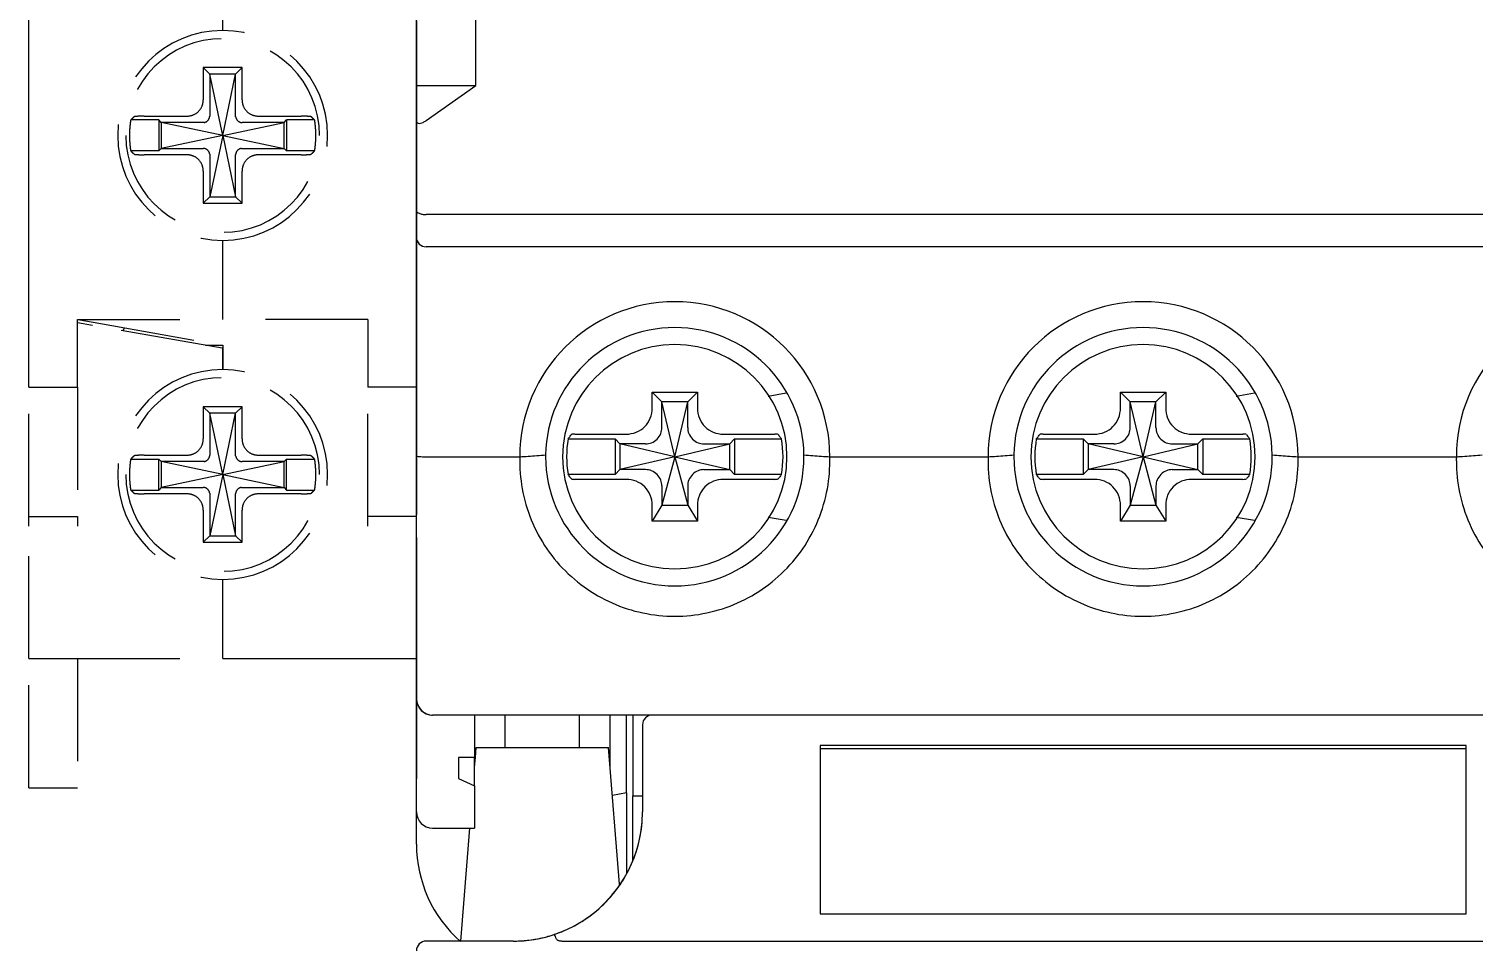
# Model space of a CAD drawing. Header units: inches. Extents: x 0 to 69, y 0 to 139.
# Drawn here: x 0 to 44.75, y 57.25 to 85.65 of the extents above; entities that cross this region are included whole.
import ezdxf

# ---------------------------------------------------------------- set-up
doc = ezdxf.new("R2010")
doc.units = ezdxf.units.IN
doc.linetypes.add('HIDDEN', pattern=[9.525, 6.35, -3.175])
for name, color, linetype in [('BO', 3, 'Continuous'), ('도면층1', 3, 'Continuous'), ('도면층2', 3, 'HIDDEN')]:
    doc.layers.add(name, color=color, linetype=linetype)

# ---------------------------------------------------------------- blocks, each defined once
blk = doc.blocks.new('MC40+MT32')
at = {"color": 7, "linetype": 'Continuous'}
for p, q in [((-22.5, -55.5), (-22.5, -27.5)), ((-20.662, -55.5), (-20.662, -51.6)), ((-22.5, -56.588), (-22.5, -55.5)), ((-22.5, -55.5), (-20.662, -55.5)), ((-22.2, -56.588), (-20.662, -55.5)), ((-22.5, -59.376), (-22.5, -56.588)), ((-22.5, -59.376), (-22.5, -56.588)), ((-22.5, -60.2), (-22.5, -59.376)), ((22.2, -59.5), (-22.2, -59.5)), ((-22.5, -66.974), (-22.5, -60.2)), ((-22.5, -66.974), (-22.5, -60.2)), ((22.2, -60.5), (-22.2, -60.5)), ((-15.2, -65), (-13.8, -65)), ((-15.2, -65.492), (-15.2, -65)), ((-14.9, -65.3), (-15.2, -65)), ((-14.9, -66.06), (-14.9, -65.3)), ((-14.5, -67), (-14.9, -65.3)), ((-14.1, -65.3), (-14.9, -65.3)), ((-14.5, -67), (-14.1, -65.3)), ((-14.1, -65.3), (-13.8, -65)), ((-14.1, -66.06), (-14.1, -65.3)), ((-13.8, -65), (-13.8, -65.492)), ((-11.614, -65.119), (-11.047, -65.025)), ((-0.7, -65), (0.7, -65)), ((-0.7, -65.492), (-0.7, -65)), ((-0.4, -65.3), (-0.7, -65)), ((-0.4, -66.06), (-0.4, -65.3)), ((0, -67), (-0.4, -65.3)), ((0.4, -65.3), (-0.4, -65.3)), ((0, -67), (0.4, -65.3)), ((0.4, -65.3), (0.7, -65)), ((0.4, -66.06), (0.4, -65.3)), ((0.7, -65), (0.7, -65.492)), ((2.886, -65.119), (3.453, -65.025)), ((-17.806, -66.45), (-16.35, -66.45)), ((-17.594, -66.3), (-16.008, -66.3)), ((-16.2, -66.6), (-16.35, -66.45)), ((-16.35, -66.45), (-16.35, -67.55)), ((-16.2, -66.6), (-16.2, -67.4)), ((-15.44, -66.6), (-16.2, -66.6)), ((-14.5, -67), (-16.2, -66.6)), ((-14.5, -67), (-12.8, -66.6)), ((-13.56, -66.6), (-12.8, -66.6)), ((-12.992, -66.3), (-11.406, -66.3)), ((-12.8, -66.6), (-12.65, -66.45)), ((-12.8, -67.4), (-12.8, -66.6)), ((-12.65, -66.45), (-11.194, -66.45)), ((-12.65, -66.45), (-12.65, -67.55)), ((-3.306, -66.45), (-1.85, -66.45)), ((-3.094, -66.3), (-1.508, -66.3)), ((-1.7, -66.6), (-1.85, -66.45)), ((-1.85, -66.45), (-1.85, -67.55)), ((-1.7, -66.6), (-1.7, -67.4)), ((-0.94, -66.6), (-1.7, -66.6)), ((0, -67), (-1.7, -66.6)), ((0, -67), (1.7, -66.6)), ((0.94, -66.6), (1.7, -66.6)), ((1.508, -66.3), (3.094, -66.3)), ((1.7, -66.6), (1.85, -66.45)), ((1.7, -67.4), (1.7, -66.6)), ((1.85, -66.45), (3.306, -66.45)), ((1.85, -66.45), (1.85, -67.55)), ((-22.5, -74.5), (-22.5, -66.974)), ((-22.2, -67), (-19.3, -67)), ((-14.5, -67), (-16.2, -67.4)), ((-14.5, -67), (-14.9, -68.5)), ((-14.5, -67), (-14.1, -68.5)), ((-14.5, -67), (-12.8, -67.4)), ((-9.7, -67), (-4.8, -67)), ((0, -67), (-1.7, -67.4)), ((0, -67), (-0.4, -68.5)), ((0, -67), (0.4, -68.5)), ((0, -67), (1.7, -67.4)), ((4.8, -67), (9.7, -67)), ((-16.35, -67.55), (-17.806, -67.55)), ((-16.2, -67.4), (-16.35, -67.55)), ((-15.44, -67.4), (-16.2, -67.4)), ((-13.56, -67.4), (-12.8, -67.4)), ((-12.8, -67.4), (-12.65, -67.55)), ((-11.194, -67.55), (-12.65, -67.55)), ((-1.85, -67.55), (-3.306, -67.55)), ((-1.7, -67.4), (-1.85, -67.55)), ((-0.94, -67.4), (-1.7, -67.4)), ((0.94, -67.4), (1.7, -67.4)), ((1.7, -67.4), (1.85, -67.55)), ((3.306, -67.55), (1.85, -67.55)), ((-16.008, -67.7), (-17.594, -67.7)), ((-14.9, -67.94), (-14.9, -68.5)), ((-14.1, -67.94), (-14.1, -68.5)), ((-11.406, -67.7), (-12.992, -67.7)), ((-1.508, -67.7), (-3.094, -67.7)), ((-0.4, -67.94), (-0.4, -68.5)), ((0.4, -67.94), (0.4, -68.5)), ((3.094, -67.7), (1.508, -67.7)), ((-14.9, -68.5), (-15.2, -69)), ((-15.2, -69), (-15.2, -68.508)), ((-14.9, -68.5), (-14.1, -68.5)), ((-14.1, -68.5), (-13.8, -69)), ((-13.8, -68.508), (-13.8, -69)), ((-11.048, -68.975), (-11.614, -68.881)), ((-0.4, -68.5), (-0.7, -69)), ((-0.7, -69), (-0.7, -68.508)), ((-0.4, -68.5), (0.4, -68.5)), ((0.4, -68.5), (0.7, -69)), ((0.7, -68.508), (0.7, -69)), ((3.452, -68.975), (2.886, -68.881)), ((-13.8, -69), (-15.2, -69)), ((0.7, -69), (-0.7, -69)), ((-22.5, -78), (-22.5, -74.5)), ((-22.5, -78), (-22.5, -74.5)), ((-15.2, -75), (-22, -75)), ((-15.2, -75), (-22, -75)), ((-20.7, -75), (-20.7, -76.312)), ((-19.75, -76), (-19.75, -75)), ((-17.45, -76), (-17.45, -75)), ((-16.5, -76), (-16.5, -75)), ((-16, -77.413), (-16, -75)), ((-15.8, -75), (-15.8, -77.5)), ((15.2, -75), (-15.2, -75)), ((-15.5, -75.3), (-15.5, -78)), ((-15.5, -75.3), (-15.5, -78)), ((-20.675, -76.314), (-20.65, -76)), ((-20.65, -76), (-16.55, -76)), ((-16.211, -80.237), (-16.55, -76)), ((-16.5, -76.625), (-16.5, -76)), ((-10, -75.947), (-10, -81.157)), ((10, -75.947), (-10, -75.947)), ((10, -76.046), (-10, -76.046)), ((10, -81.157), (10, -75.947)), ((-21.2, -76.312), (-21.2, -76.969)), ((-20.7, -76.312), (-21.2, -76.312)), ((-20.7, -77.188), (-20.7, -76.312)), ((-20.7, -76.625), (-20.675, -76.314)), ((-21.2, -76.969), (-20.7, -77.188)), ((-20.7, -77.188), (-20.7, -78.5)), ((-16, -77.413), (-16.431, -77.488)), ((-16, -77.413), (-16, -79.901)), ((-15.8, -79.461), (-15.8, -77.5)), ((-15.8, -77.5), (-15.5, -77.5)), ((-22.5, -79), (-22.5, -78)), ((-22.5, -79), (-22.5, -78)), ((-22, -78.5), (-20.7, -78.5)), ((-21.13, -82), (-20.85, -78.5)), ((-15.8, -79.503), (-15.8, -79.461)), ((-16, -79.901), (-16, -79.916)), ((-16.209, -80.258), (-16.211, -80.237)), ((-10, -81.157), (10, -81.157)), ((-19.5, -82), (-22.2, -82)), ((-17.922, -82), (17.922, -82))]:
    blk.add_line(p, q, dxfattribs=at)
for centre, radius, start, end in [((-22.2, -60.2), 0.3, 180, 270), ((-14.5, -67), 4.8, 0, 180), ((0, -67), 4.8, 0, 180), ((14.5, -67), 4.8, 0, 180), ((-14.5, -67), 4, 0.8552, 179.1451), ((0, -67), 4, 0.8552, 179.1451), ((-14.5, -67), 3.473, 90, 270), ((-14.5, -67), 3.473, 270, 90), ((0, -67), 3.473, 90, 270), ((0, -67), 3.473, 270, 90), ((-14.5, -67), 3.351, 170.5541, 189.4459), ((-14.5, -67), 3.351, 350.5541, 9.4459), ((0, -67), 3.351, 170.5541, 189.4459), ((0, -67), 3.351, 350.5541, 9.4459), ((-14.5, -67), 4, 179.1451, 180), ((-14.5, -67), 4, 180, 0), ((-14.5, -67), 4, 0, 0.8552), ((0, -67), 4, 179.1451, 180), ((0, -67), 4, 180, 0), ((0, -67), 4, 0, 0.8552), ((-22, -74.5), 0.5, 180, 270), ((-15.2, -75.3), 0.3, 90, 180), ((-15.2, -75.3), 0.3, 133.7149, 135.7293), ((-22, -78), 0.5, 180, 270), ((-19.5, -78), 4, 288.421, 0), ((-19.5, -78), 4, 347.7251, 0), ((-18.5, -79), 4, 180, 228.8001), ((-19.5, -78), 4, 334.8208, 346.3178), ((-19.5, -78), 4, 323.2857, 333.0513), ((-19.5, -78), 4, 320.3732, 323.2857), ((-19.5, -78), 4, 308.6701, 320.3732), ((-19.5, -78), 4, 296.9271, 307.8552), ((-19.5, -78), 4, 270, 288.421), ((-19.5, -78), 4, 282.9468, 288.4156), ((-19.5, -78), 4, 288.4156, 293.234), ((-22.2, -82.3), 0.3, 90, 180), ((-19.5, -78), 4, 270, 282.6836)]:
    blk.add_arc(centre, radius, start, end, dxfattribs=at)
for points, knots in [([(-22.5, -56.588), (-22.5, -56.607), (-22.493, -56.645), (-22.44, -56.68), (-22.369, -56.674), (-22.286, -56.644), (-22.23, -56.609), (-22.2, -56.588)], [0, 0, 0, 0, 0.0560852, 0.1082775, 0.1736524, 0.2618879, 0.3714091, 0.3714091, 0.3714091, 0.3714091]), ([(-22.5, -59.376), (-22.5, -59.393), (-22.477, -59.432), (-22.409, -59.468), (-22.314, -59.494), (-22.24, -59.5), (-22.2, -59.5)], [0, 0, 0, 0, 0.0503675, 0.1244305, 0.2256445, 0.3455515, 0.3455515, 0.3455515, 0.3455515]), ([(-16.008, -66.3), (-15.901, -66.3), (-15.688, -66.261), (-15.417, -66.083), (-15.239, -65.813), (-15.2, -65.599), (-15.2, -65.492)], [0, 0, 0, 0, 0.320947, 0.632999, 0.945181, 1.266508, 1.266508, 1.266508, 1.266508]), ([(-13.8, -65.492), (-13.8, -65.599), (-13.761, -65.812), (-13.583, -66.083), (-13.313, -66.261), (-13.099, -66.3), (-12.992, -66.3)], [0, 0, 0, 0, 0.320897, 0.632993, 0.945223, 1.266508, 1.266508, 1.266508, 1.266508]), ([(-1.508, -66.3), (-1.401, -66.3), (-1.188, -66.261), (-0.917, -66.083), (-0.739, -65.813), (-0.7, -65.599), (-0.7, -65.492)], [0, 0, 0, 0, 0.320947, 0.632999, 0.945181, 1.266508, 1.266508, 1.266508, 1.266508]), ([(0.7, -65.492), (0.7, -65.599), (0.739, -65.812), (0.917, -66.083), (1.187, -66.261), (1.401, -66.3), (1.508, -66.3)], [0, 0, 0, 0, 0.320897, 0.632993, 0.945223, 1.266508, 1.266508, 1.266508, 1.266508]), ([(-15.404, -66.6), (-15.342, -66.602), (-15.209, -66.576), (-15.04, -66.461), (-14.924, -66.292), (-14.898, -66.158), (-14.9, -66.096)], [0, 0, 0, 0, 0.1865408, 0.3928241, 0.5995716, 0.7875132, 0.7875132, 0.7875132, 0.7875132]), ([(-14.9, -66.096), (-14.9, -66.092), (-14.9, -66.084), (-14.9, -66.072), (-14.9, -66.064), (-14.9, -66.06)], [0, 0, 0, 0, 0.0119905, 0.02391291, 0.03574566, 0.03574566, 0.03574566, 0.03574566]), ([(-14.1, -66.096), (-14.102, -66.158), (-14.076, -66.291), (-13.961, -66.46), (-13.792, -66.576), (-13.658, -66.602), (-13.596, -66.6)], [0, 0, 0, 0, 0.1865408, 0.3928241, 0.5995716, 0.7875132, 0.7875132, 0.7875132, 0.7875132]), ([(-14.1, -66.096), (-14.1, -66.092), (-14.1, -66.084), (-14.1, -66.072), (-14.1, -66.064), (-14.1, -66.06)], [0, 0, 0, 0, 0.0119905, 0.02391291, 0.03574566, 0.03574566, 0.03574566, 0.03574566]), ([(-0.904, -66.6), (-0.842, -66.602), (-0.709, -66.576), (-0.54, -66.461), (-0.424, -66.292), (-0.398, -66.158), (-0.4, -66.096)], [0, 0, 0, 0, 0.1865408, 0.3928241, 0.5995716, 0.7875132, 0.7875132, 0.7875132, 0.7875132]), ([(-0.4, -66.096), (-0.4, -66.092), (-0.4, -66.084), (-0.4, -66.072), (-0.4, -66.064), (-0.4, -66.06)], [0, 0, 0, 0, 0.0119905, 0.02391291, 0.03574566, 0.03574566, 0.03574566, 0.03574566]), ([(0.4, -66.096), (0.398, -66.158), (0.424, -66.291), (0.539, -66.46), (0.708, -66.576), (0.842, -66.602), (0.904, -66.6)], [0, 0, 0, 0, 0.1865408, 0.3928241, 0.5995716, 0.7875132, 0.7875132, 0.7875132, 0.7875132]), ([(0.4, -66.096), (0.4, -66.092), (0.4, -66.084), (0.4, -66.072), (0.4, -66.064), (0.4, -66.06)], [0, 0, 0, 0, 0.0119905, 0.02391291, 0.03574566, 0.03574566, 0.03574566, 0.03574566]), ([(-17.806, -66.45), (-17.794, -66.435), (-17.771, -66.404), (-17.735, -66.359), (-17.711, -66.329), (-17.699, -66.314)], [0, 0, 0, 0, 0.0575568, 0.1152872, 0.1732048, 0.1732048, 0.1732048, 0.1732048]), ([(-17.594, -66.3), (-17.617, -66.3), (-17.65, -66.305), (-17.691, -66.304), (-17.699, -66.314)], [0, 0, 0, 0, 0.0700491, 0.1064715, 0.1064715, 0.1064715, 0.1064715]), ([(-15.404, -66.6), (-15.408, -66.6), (-15.416, -66.6), (-15.428, -66.6), (-15.436, -66.6), (-15.44, -66.6)], [0, 0, 0, 0, 0.0119905, 0.02391291, 0.03574566, 0.03574566, 0.03574566, 0.03574566]), ([(-13.596, -66.6), (-13.592, -66.6), (-13.584, -66.6), (-13.572, -66.6), (-13.564, -66.6), (-13.56, -66.6)], [0, 0, 0, 0, 0.0119905, 0.02391291, 0.03574566, 0.03574566, 0.03574566, 0.03574566]), ([(-11.301, -66.314), (-11.309, -66.304), (-11.35, -66.305), (-11.383, -66.3), (-11.406, -66.3)], [0, 0, 0, 0, 0.0364224, 0.1064715, 0.1064715, 0.1064715, 0.1064715]), ([(-11.301, -66.314), (-11.289, -66.329), (-11.265, -66.359), (-11.229, -66.404), (-11.206, -66.435), (-11.194, -66.45)], [0, 0, 0, 0, 0.0579163, 0.1156467, 0.1732048, 0.1732048, 0.1732048, 0.1732048]), ([(-3.306, -66.45), (-3.294, -66.435), (-3.271, -66.404), (-3.235, -66.359), (-3.211, -66.329), (-3.199, -66.314)], [0, 0, 0, 0, 0.0575568, 0.1152872, 0.1732048, 0.1732048, 0.1732048, 0.1732048]), ([(-3.094, -66.3), (-3.117, -66.3), (-3.15, -66.305), (-3.191, -66.304), (-3.199, -66.314)], [0, 0, 0, 0, 0.0700491, 0.1064715, 0.1064715, 0.1064715, 0.1064715]), ([(-0.904, -66.6), (-0.908, -66.6), (-0.916, -66.6), (-0.928, -66.6), (-0.936, -66.6), (-0.94, -66.6)], [0, 0, 0, 0, 0.0119905, 0.02391291, 0.03574566, 0.03574566, 0.03574566, 0.03574566]), ([(0.904, -66.6), (0.908, -66.6), (0.916, -66.6), (0.928, -66.6), (0.936, -66.6), (0.94, -66.6)], [0, 0, 0, 0, 0.0119905, 0.02391291, 0.03574566, 0.03574566, 0.03574566, 0.03574566]), ([(3.199, -66.314), (3.191, -66.304), (3.15, -66.305), (3.117, -66.3), (3.094, -66.3)], [0, 0, 0, 0, 0.0364224, 0.1064715, 0.1064715, 0.1064715, 0.1064715]), ([(3.199, -66.314), (3.211, -66.329), (3.235, -66.359), (3.271, -66.404), (3.294, -66.435), (3.306, -66.45)], [0, 0, 0, 0, 0.0579163, 0.1156467, 0.1732048, 0.1732048, 0.1732048, 0.1732048]), ([(-22.5, -66.974), (-22.5, -66.982), (-22.456, -66.985), (-22.406, -66.995), (-22.307, -66.998), (-22.238, -67), (-22.2, -67)], [0, 0, 0, 0, 0.0248578, 0.0903121, 0.1878135, 0.3028517, 0.3028517, 0.3028517, 0.3028517]), ([(-19.3, -67), (-19.213, -66.994), (-19.037, -66.99), (-18.771, -66.962), (-18.591, -66.951), (-18.5, -66.942)], [0, 0, 0, 0, 0.2604847, 0.5279103, 0.8026236, 0.8026236, 0.8026236, 0.8026236]), ([(-19.298, -67), (-19.299, -67.023), (-19.301, -67.069), (-19.3, -67.116), (-19.3, -67.139)], [0, 0, 0, 0, 0.069468, 0.1389493, 0.1389493, 0.1389493, 0.1389493]), ([(-10.5, -66.942), (-10.409, -66.951), (-10.229, -66.962), (-9.962, -66.99), (-9.787, -66.994), (-9.7, -67)], [0, 0, 0, 0, 0.2751285, 0.5426546, 0.8026231, 0.8026231, 0.8026231, 0.8026231]), ([(-9.7, -67.139), (-9.7, -67.116), (-9.699, -67.069), (-9.701, -67.023), (-9.702, -67)], [0, 0, 0, 0, 0.0694815, 0.1389496, 0.1389496, 0.1389496, 0.1389496]), ([(-4.8, -67), (-4.713, -66.994), (-4.537, -66.99), (-4.271, -66.962), (-4.091, -66.951), (-4, -66.942)], [0, 0, 0, 0, 0.2604847, 0.5279103, 0.8026236, 0.8026236, 0.8026236, 0.8026236]), ([(-4.798, -67), (-4.799, -67.023), (-4.801, -67.069), (-4.8, -67.116), (-4.8, -67.139)], [0, 0, 0, 0, 0.069468, 0.1389493, 0.1389493, 0.1389493, 0.1389493]), ([(4, -66.942), (4.091, -66.951), (4.271, -66.962), (4.538, -66.99), (4.713, -66.994), (4.8, -67)], [0, 0, 0, 0, 0.2751285, 0.5426546, 0.8026231, 0.8026231, 0.8026231, 0.8026231]), ([(4.8, -67.139), (4.8, -67.116), (4.801, -67.069), (4.799, -67.023), (4.798, -67)], [0, 0, 0, 0, 0.0694815, 0.1389496, 0.1389496, 0.1389496, 0.1389496]), ([(9.7, -67), (9.787, -66.994), (9.963, -66.99), (10.229, -66.962), (10.409, -66.951), (10.5, -66.942)], [0, 0, 0, 0, 0.2604847, 0.5279103, 0.8026236, 0.8026236, 0.8026236, 0.8026236]), ([(9.702, -67), (9.701, -67.023), (9.699, -67.069), (9.7, -67.116), (9.7, -67.139)], [0, 0, 0, 0, 0.069468, 0.1389493, 0.1389493, 0.1389493, 0.1389493]), ([(-19.3, -67.139), (-19.3, -67.465), (-19.232, -68.128), (-18.926, -69.089), (-18.416, -69.977), (-17.731, -70.737), (-16.908, -71.332), (-15.986, -71.74), (-15.002, -71.948), (-13.997, -71.948), (-13.013, -71.739), (-12.092, -71.331), (-11.268, -70.737), (-10.583, -69.976), (-10.074, -69.088), (-9.768, -68.127), (-9.7, -67.465), (-9.7, -67.139)], [0, 0, 0, 0, 0.977329, 1.983777, 3.00495, 4.025002, 5.031734, 6.028887, 7.026389, 8.026494, 9.023958, 10.02114, 11.028018, 12.04818, 13.069218, 14.07527, 15.052028, 15.052028, 15.052028, 15.052028]), ([(-17.699, -67.686), (-17.711, -67.671), (-17.735, -67.641), (-17.771, -67.596), (-17.794, -67.565), (-17.806, -67.55)], [0, 0, 0, 0, 0.0579163, 0.1156467, 0.1732048, 0.1732048, 0.1732048, 0.1732048]), ([(-15.404, -67.4), (-15.408, -67.4), (-15.416, -67.4), (-15.428, -67.4), (-15.436, -67.4), (-15.44, -67.4)], [0, 0, 0, 0, 0.0119905, 0.02391291, 0.03574566, 0.03574566, 0.03574566, 0.03574566]), ([(-14.9, -67.904), (-14.898, -67.842), (-14.924, -67.709), (-15.039, -67.54), (-15.208, -67.424), (-15.342, -67.398), (-15.404, -67.4)], [0, 0, 0, 0, 0.1865408, 0.3928241, 0.5995716, 0.7875132, 0.7875132, 0.7875132, 0.7875132]), ([(-13.596, -67.4), (-13.658, -67.398), (-13.791, -67.424), (-13.96, -67.539), (-14.076, -67.708), (-14.102, -67.842), (-14.1, -67.904)], [0, 0, 0, 0, 0.1865408, 0.3928241, 0.5995716, 0.7875132, 0.7875132, 0.7875132, 0.7875132]), ([(-13.596, -67.4), (-13.592, -67.4), (-13.584, -67.4), (-13.572, -67.4), (-13.564, -67.4), (-13.56, -67.4)], [0, 0, 0, 0, 0.0119905, 0.02391291, 0.03574566, 0.03574566, 0.03574566, 0.03574566]), ([(-11.194, -67.55), (-11.206, -67.565), (-11.229, -67.596), (-11.265, -67.641), (-11.289, -67.671), (-11.301, -67.686)], [0, 0, 0, 0, 0.0575568, 0.1152872, 0.1732048, 0.1732048, 0.1732048, 0.1732048]), ([(-4.8, -67.139), (-4.8, -67.465), (-4.732, -68.128), (-4.426, -69.089), (-3.916, -69.977), (-3.231, -70.737), (-2.408, -71.332), (-1.486, -71.74), (-0.502, -71.948), (0.503, -71.948), (1.487, -71.739), (2.408, -71.331), (3.232, -70.737), (3.917, -69.976), (4.426, -69.088), (4.732, -68.127), (4.8, -67.465), (4.8, -67.139)], [0, 0, 0, 0, 0.977329, 1.983777, 3.00495, 4.025002, 5.031734, 6.028887, 7.026389, 8.026494, 9.023958, 10.02114, 11.028018, 12.04818, 13.069218, 14.07527, 15.052028, 15.052028, 15.052028, 15.052028]), ([(-3.199, -67.686), (-3.211, -67.671), (-3.235, -67.641), (-3.271, -67.596), (-3.294, -67.565), (-3.306, -67.55)], [0, 0, 0, 0, 0.0579163, 0.1156467, 0.1732048, 0.1732048, 0.1732048, 0.1732048]), ([(-0.904, -67.4), (-0.908, -67.4), (-0.916, -67.4), (-0.928, -67.4), (-0.936, -67.4), (-0.94, -67.4)], [0, 0, 0, 0, 0.0119905, 0.02391291, 0.03574566, 0.03574566, 0.03574566, 0.03574566]), ([(-0.4, -67.904), (-0.398, -67.842), (-0.424, -67.709), (-0.539, -67.54), (-0.708, -67.424), (-0.842, -67.398), (-0.904, -67.4)], [0, 0, 0, 0, 0.1865408, 0.3928241, 0.5995716, 0.7875132, 0.7875132, 0.7875132, 0.7875132]), ([(0.904, -67.4), (0.842, -67.398), (0.709, -67.424), (0.54, -67.539), (0.424, -67.708), (0.398, -67.842), (0.4, -67.904)], [0, 0, 0, 0, 0.1865408, 0.3928241, 0.5995716, 0.7875132, 0.7875132, 0.7875132, 0.7875132]), ([(0.904, -67.4), (0.908, -67.4), (0.916, -67.4), (0.928, -67.4), (0.936, -67.4), (0.94, -67.4)], [0, 0, 0, 0, 0.0119905, 0.02391291, 0.03574566, 0.03574566, 0.03574566, 0.03574566]), ([(3.306, -67.55), (3.294, -67.565), (3.271, -67.596), (3.235, -67.641), (3.211, -67.671), (3.199, -67.686)], [0, 0, 0, 0, 0.0575568, 0.1152872, 0.1732048, 0.1732048, 0.1732048, 0.1732048]), ([(9.7, -67.139), (9.7, -67.465), (9.768, -68.128), (10.074, -69.089), (10.584, -69.977), (11.269, -70.737), (12.092, -71.332), (13.014, -71.74), (13.998, -71.948), (15.003, -71.948), (15.987, -71.739), (16.908, -71.331), (17.732, -70.737), (18.417, -69.976), (18.926, -69.088), (19.232, -68.127), (19.3, -67.465), (19.3, -67.139)], [0, 0, 0, 0, 0.977329, 1.983777, 3.00495, 4.025002, 5.031734, 6.028887, 7.026389, 8.026494, 9.023958, 10.02114, 11.028018, 12.04818, 13.069218, 14.07527, 15.052028, 15.052028, 15.052028, 15.052028]), ([(-17.699, -67.686), (-17.691, -67.696), (-17.65, -67.695), (-17.617, -67.7), (-17.594, -67.7)], [0, 0, 0, 0, 0.0364224, 0.1064715, 0.1064715, 0.1064715, 0.1064715]), ([(-15.2, -68.508), (-15.2, -68.401), (-15.239, -68.188), (-15.417, -67.917), (-15.688, -67.739), (-15.901, -67.7), (-16.008, -67.7)], [0, 0, 0, 0, 0.320877, 0.632991, 0.94524, 1.266508, 1.266508, 1.266508, 1.266508]), ([(-14.9, -67.904), (-14.9, -67.908), (-14.9, -67.916), (-14.9, -67.928), (-14.9, -67.936), (-14.9, -67.94)], [0, 0, 0, 0, 0.0119905, 0.02391291, 0.03574566, 0.03574566, 0.03574566, 0.03574566]), ([(-14.1, -67.904), (-14.1, -67.908), (-14.1, -67.916), (-14.1, -67.928), (-14.1, -67.936), (-14.1, -67.94)], [0, 0, 0, 0, 0.0119905, 0.02391291, 0.03574566, 0.03574566, 0.03574566, 0.03574566]), ([(-12.992, -67.7), (-13.099, -67.7), (-13.312, -67.739), (-13.583, -67.917), (-13.761, -68.188), (-13.8, -68.401), (-13.8, -68.508)], [0, 0, 0, 0, 0.320822, 0.632985, 0.945288, 1.266507, 1.266507, 1.266507, 1.266507]), ([(-11.406, -67.7), (-11.383, -67.7), (-11.35, -67.695), (-11.309, -67.696), (-11.301, -67.686)], [0, 0, 0, 0, 0.0700491, 0.1064715, 0.1064715, 0.1064715, 0.1064715]), ([(-3.199, -67.686), (-3.191, -67.696), (-3.15, -67.695), (-3.117, -67.7), (-3.094, -67.7)], [0, 0, 0, 0, 0.0364224, 0.1064715, 0.1064715, 0.1064715, 0.1064715]), ([(-0.7, -68.508), (-0.7, -68.401), (-0.739, -68.188), (-0.917, -67.917), (-1.188, -67.739), (-1.401, -67.7), (-1.508, -67.7)], [0, 0, 0, 0, 0.320877, 0.632991, 0.94524, 1.266508, 1.266508, 1.266508, 1.266508]), ([(-0.4, -67.904), (-0.4, -67.908), (-0.4, -67.916), (-0.4, -67.928), (-0.4, -67.936), (-0.4, -67.94)], [0, 0, 0, 0, 0.0119905, 0.02391291, 0.03574566, 0.03574566, 0.03574566, 0.03574566]), ([(0.4, -67.904), (0.4, -67.908), (0.4, -67.916), (0.4, -67.928), (0.4, -67.936), (0.4, -67.94)], [0, 0, 0, 0, 0.0119905, 0.02391291, 0.03574566, 0.03574566, 0.03574566, 0.03574566]), ([(1.508, -67.7), (1.401, -67.7), (1.188, -67.739), (0.917, -67.917), (0.739, -68.188), (0.7, -68.401), (0.7, -68.508)], [0, 0, 0, 0, 0.320822, 0.632985, 0.945288, 1.266507, 1.266507, 1.266507, 1.266507]), ([(3.094, -67.7), (3.117, -67.7), (3.15, -67.695), (3.191, -67.696), (3.199, -67.686)], [0, 0, 0, 0, 0.0700491, 0.1064715, 0.1064715, 0.1064715, 0.1064715]), ([(-22.474, -74.628), (-22.457, -74.682), (-22.409, -74.784), (-22.296, -74.905), (-22.155, -74.982), (-22.051, -75), (-22, -75)], [0, 0, 0, 0, 0.169717, 0.3329182, 0.4906764, 0.6428122, 0.6428122, 0.6428122, 0.6428122]), ([(-18.164, -81.938), (-18.174, -81.912), (-18.192, -81.865), (-18.214, -81.826), (-18.229, -81.793), (-18.236, -81.795)], [0, 0, 0, 0, 0.0845175, 0.1403324, 0.1617172, 0.1617172, 0.1617172, 0.1617172]), ([(-18.164, -81.938), (-18.16, -81.946), (-18.147, -81.961), (-18.12, -81.975), (-18.087, -81.985), (-18.051, -81.992), (-18.011, -81.997), (-17.968, -81.999), (-17.938, -82), (-17.922, -82)], [0, 0, 0, 0, 0.0255345, 0.0570069, 0.091631, 0.128237, 0.1681789, 0.2114266, 0.2582004, 0.2582004, 0.2582004, 0.2582004])]:
    blk.add_open_spline(points, degree=3, knots=knots, dxfattribs=at)
at = {"layer": 'BO', "color": 7, "linetype": 'Continuous'}
for p, q in [((-22.5, -55.5), (-22.5, -27.5)), ((-22.5, -56.588), (-22.5, -55.5)), ((-22.5, -59.376), (-22.5, -56.588)), ((-22.5, -59.376), (-22.5, -56.588)), ((-22.5, -60.2), (-22.5, -59.376)), ((-22.5, -66.974), (-22.5, -60.2)), ((-22.5, -66.974), (-22.5, -60.2)), ((-22.5, -74.5), (-22.5, -66.974)), ((-22.5, -78), (-22.5, -74.5)), ((-22.5, -78), (-22.5, -74.5))]:
    blk.add_line(p, q, dxfattribs=at)
for centre, radius in [((-22.2, -60.2), 0.3), ((-22, -74.5), 0.5)]:
    blk.add_arc(centre, radius, 180, 270, dxfattribs=at)
for points, knots in [([(-22.5, -56.588), (-22.5, -56.607), (-22.493, -56.645), (-22.44, -56.68), (-22.369, -56.674), (-22.286, -56.644), (-22.23, -56.609), (-22.2, -56.588)], [0, 0, 0, 0, 0.0560852, 0.1082775, 0.1736524, 0.2618879, 0.3714091, 0.3714091, 0.3714091, 0.3714091]), ([(-22.5, -59.376), (-22.5, -59.393), (-22.477, -59.432), (-22.409, -59.468), (-22.314, -59.494), (-22.24, -59.5), (-22.2, -59.5)], [0, 0, 0, 0, 0.0503675, 0.1244305, 0.2256445, 0.3455515, 0.3455515, 0.3455515, 0.3455515]), ([(-22.5, -66.974), (-22.5, -66.982), (-22.456, -66.985), (-22.406, -66.995), (-22.307, -66.998), (-22.238, -67), (-22.2, -67)], [0, 0, 0, 0, 0.0248578, 0.0903121, 0.1878135, 0.3028517, 0.3028517, 0.3028517, 0.3028517]), ([(-22.474, -74.628), (-22.457, -74.682), (-22.409, -74.784), (-22.296, -74.905), (-22.155, -74.982), (-22.051, -75), (-22, -75)], [0, 0, 0, 0, 0.169717, 0.3329182, 0.4906764, 0.6428122, 0.6428122, 0.6428122, 0.6428122])]:
    blk.add_open_spline(points, degree=3, knots=knots, dxfattribs=at)
at = {"layer": '도면층1', "color": 7, "linetype": 'Continuous'}
for p, q in [((-34.5, -64.85), (-34.5, -18.15)), ((-22.5, -53.5), (-22.5, -55.174)), ((-22.5, -55.174), (-22.5, -68.8)), ((-22.5, -69.5), (-22.5, -68.8)), ((-22.5, -69.5), (-22.5, -76.974)), ((-28.5, -73.25), (-22.5, -73.25))]:
    blk.add_line(p, q, dxfattribs=at)
at = {"layer": '도면층2', "color": 7, "ltscale": 0.5}
for p, q in [((-28.5, -53.8), (-28.5, -52.993)), ((-28.5, -53.8), (-28.5, -52.993)), ((-28.9, -55.15), (-29.1, -54.95)), ((-29.1, -54.95), (-29.1, -55.945)), ((-27.9, -54.95), (-29.1, -54.95)), ((-28.1, -55.15), (-27.9, -54.95)), ((-27.9, -55.945), (-27.9, -54.95)), ((-28.5, -57.05), (-28.9, -55.15)), ((-28.1, -55.15), (-28.9, -55.15)), ((-28.9, -55.15), (-28.9, -56.448)), ((-28.5, -57.05), (-28.1, -55.15)), ((-28.1, -56.448), (-28.1, -55.15)), ((-30.48, -56.57), (-31.346, -56.57)), ((-30.934, -56.45), (-29.605, -56.45)), ((-30.48, -56.57), (-30.48, -57.53)), ((-30.4, -56.65), (-30.48, -56.57)), ((-28.5, -57.05), (-30.4, -56.65)), ((-29.102, -56.65), (-30.4, -56.65)), ((-30.4, -56.65), (-30.4, -57.45)), ((-28.5, -57.05), (-26.6, -56.65)), ((-26.6, -56.65), (-27.898, -56.65)), ((-27.395, -56.45), (-26.066, -56.45)), ((-26.6, -56.65), (-26.52, -56.57)), ((-26.6, -57.45), (-26.6, -56.65)), ((-25.654, -56.57), (-26.52, -56.57)), ((-26.52, -56.57), (-26.52, -57.53)), ((-28.5, -57.05), (-30.4, -57.45)), ((-28.5, -57.05), (-28.9, -58.95)), ((-28.5, -57.05), (-28.1, -58.95)), ((-28.5, -57.05), (-26.6, -57.45)), ((-30.48, -57.53), (-31.346, -57.53)), ((-29.605, -57.65), (-30.934, -57.65)), ((-30.4, -57.45), (-30.48, -57.53)), ((-30.4, -57.45), (-29.102, -57.45)), ((-28.9, -57.652), (-28.9, -58.95)), ((-28.1, -58.95), (-28.1, -57.652)), ((-27.898, -57.45), (-26.6, -57.45)), ((-26.066, -57.65), (-27.395, -57.65)), ((-26.6, -57.45), (-26.52, -57.53)), ((-25.654, -57.53), (-26.52, -57.53)), ((-29.1, -58.155), (-29.1, -59.15)), ((-27.9, -59.15), (-27.9, -58.155)), ((-28.9, -58.95), (-29.1, -59.15)), ((-28.9, -58.95), (-28.1, -58.95)), ((-28.1, -58.95), (-27.9, -59.15)), ((-29.1, -59.15), (-27.9, -59.15)), ((-28.5, -62.75), (-28.5, -60.3)), ((-28.5, -62.75), (-28.5, -60.3)), ((-33, -62.75), (-28.5, -62.75)), ((-33, -64.85), (-33, -62.75)), ((-32.532, -62.932), (-33, -62.85)), ((-32.983, -62.753), (-32.515, -62.836)), ((-28.517, -63.64), (-32.532, -62.932)), ((-32.515, -62.836), (-28.5, -63.543)), ((-24, -62.75), (-28.5, -62.75)), ((-24, -62.75), (-24, -64.85)), ((-28.5, -63.543), (-28.5, -63.643)), ((-28.5, -63.55), (-29.03, -63.55)), ((-28.5, -63.643), (-28.517, -63.64)), ((-28.5, -63.643), (-28.5, -64.3)), ((-28.5, -64.3), (-28.5, -63.643)), ((-34.5, -68.85), (-34.5, -64.85)), ((-34.5, -64.85), (-33, -64.85)), ((-33, -64.85), (-33, -68.85)), ((-24, -68.85), (-24, -64.85)), ((-22.5, -64.85), (-24, -64.85)), ((-29.1, -65.45), (-29.1, -66.445)), ((-28.9, -65.65), (-29.1, -65.45)), ((-27.9, -65.45), (-29.1, -65.45)), ((-28.5, -67.55), (-28.9, -65.65)), ((-28.9, -65.65), (-28.9, -66.948)), ((-28.1, -65.65), (-28.9, -65.65)), ((-28.5, -67.55), (-28.1, -65.65)), ((-28.1, -65.65), (-27.9, -65.45)), ((-28.1, -66.948), (-28.1, -65.65)), ((-27.9, -66.445), (-27.9, -65.45)), ((-31.346, -67.07), (-30.48, -67.07)), ((-30.934, -66.95), (-29.605, -66.95)), ((-30.48, -68.03), (-30.48, -67.07)), ((-30.4, -67.15), (-30.48, -67.07)), ((-27.395, -66.95), (-26.066, -66.95)), ((-26.6, -67.15), (-26.52, -67.07)), ((-26.52, -67.07), (-25.654, -67.07)), ((-26.52, -68.03), (-26.52, -67.07)), ((-28.5, -67.55), (-30.4, -67.15)), ((-29.102, -67.15), (-30.4, -67.15)), ((-30.4, -67.15), (-30.4, -67.95)), ((-28.5, -67.55), (-30.4, -67.95)), ((-28.5, -67.55), (-28.9, -69.45)), ((-28.5, -67.55), (-26.6, -67.15)), ((-28.5, -67.55), (-28.1, -69.45)), ((-28.5, -67.55), (-26.6, -67.95)), ((-26.6, -67.15), (-27.898, -67.15)), ((-26.6, -67.95), (-26.6, -67.15)), ((-30.4, -67.95), (-30.48, -68.03)), ((-30.4, -67.95), (-29.102, -67.95)), ((-27.898, -67.95), (-26.6, -67.95)), ((-26.6, -67.95), (-26.52, -68.03)), ((-31.346, -68.03), (-30.48, -68.03)), ((-29.605, -68.15), (-30.934, -68.15)), ((-28.9, -68.152), (-28.9, -69.45)), ((-28.1, -69.45), (-28.1, -68.152)), ((-26.066, -68.15), (-27.395, -68.15)), ((-26.52, -68.03), (-25.654, -68.03)), ((-34.5, -68.85), (-33, -68.85)), ((-34.5, -69.15), (-34.5, -68.85)), ((-33, -68.85), (-33, -69.15)), ((-29.1, -68.655), (-29.1, -69.65)), ((-27.9, -69.65), (-27.9, -68.655)), ((-22.5, -68.85), (-24, -68.85)), ((-24, -69.15), (-24, -68.85)), ((-34.5, -73.25), (-34.5, -69.15)), ((-28.9, -69.45), (-29.1, -69.65)), ((-29.1, -69.65), (-27.9, -69.65)), ((-28.9, -69.45), (-28.1, -69.45)), ((-28.1, -69.45), (-27.9, -69.65)), ((-28.5, -73.25), (-28.5, -70.8)), ((-28.5, -73.25), (-28.5, -70.8)), ((-34.5, -77.25), (-34.5, -73.25)), ((-34.5, -73.25), (-33, -73.25)), ((-33, -73.25), (-33, -77.25)), ((-33, -73.25), (-28.5, -73.25)), ((-34.5, -77.25), (-33, -77.25))]:
    blk.add_line(p, q, dxfattribs=at)
for centre, radius, start, end in [((-28.5, -57.05), 3.25, 90, 270), ((-28.5, -57.05), 3, 0, 180), ((-28.5, -57.05), 3.25, 270, 90), ((-28.5, -57.05), 2.886, 170.427, 180), ((-28.5, -57.05), 2.886, 0, 9.573), ((-28.5, -57.05), 3, 180, 0), ((-28.5, -57.05), 2.886, 180, 189.573), ((-28.5, -57.05), 2.886, 350.427, 0), ((-32, -62.813), 0.5, 324.6211, 337.1222), ((-28.5, -67.55), 3.25, 90, 270), ((-28.5, -67.55), 3.25, 270, 90), ((-28.5, -67.55), 3, 0, 180), ((-28.5, -67.55), 2.886, 170.427, 180), ((-28.5, -67.55), 2.886, 0, 9.573), ((-28.5, -67.55), 3, 180, 0), ((-28.5, -67.55), 2.886, 180, 189.573), ((-28.5, -67.55), 2.886, 350.427, 0)]:
    blk.add_arc(centre, radius, start, end, dxfattribs=at)
for points, knots in [([(-29.605, -56.45), (-29.517, -56.45), (-29.339, -56.405), (-29.145, -56.211), (-29.1, -56.033), (-29.1, -55.945)], [0, 0, 0, 0, 0.2633827, 0.5223901, 0.7862196, 0.7862196, 0.7862196, 0.7862196]), ([(-27.9, -55.945), (-27.9, -56.033), (-27.855, -56.211), (-27.661, -56.405), (-27.483, -56.45), (-27.395, -56.45)], [0, 0, 0, 0, 0.2633387, 0.5224242, 0.7862196, 0.7862196, 0.7862196, 0.7862196]), ([(-31.246, -56.477), (-31.257, -56.488), (-31.28, -56.508), (-31.313, -56.539), (-31.335, -56.56), (-31.346, -56.57)], [0, 0, 0, 0, 0.0455378, 0.0909437, 0.1362268, 0.1362268, 0.1362268, 0.1362268]), ([(-30.934, -56.45), (-30.983, -56.45), (-31.071, -56.45), (-31.171, -56.463), (-31.233, -56.465), (-31.246, -56.477)], [0, 0, 0, 0, 0.1476378, 0.2614907, 0.3149616, 0.3149616, 0.3149616, 0.3149616]), ([(-29.078, -56.648), (-29.08, -56.649), (-29.086, -56.649), (-29.094, -56.65), (-29.099, -56.65), (-29.102, -56.65)], [0, 0, 0, 0, 0.00795294, 0.0160539, 0.02427723, 0.02427723, 0.02427723, 0.02427723]), ([(-29.078, -56.648), (-29.049, -56.644), (-28.992, -56.622), (-28.928, -56.558), (-28.906, -56.501), (-28.902, -56.472)], [0, 0, 0, 0, 0.0874412, 0.1770622, 0.2645034, 0.2645034, 0.2645034, 0.2645034]), ([(-28.902, -56.472), (-28.901, -56.47), (-28.901, -56.464), (-28.9, -56.456), (-28.9, -56.451), (-28.9, -56.448)], [0, 0, 0, 0, 0.00795294, 0.0160539, 0.02427723, 0.02427723, 0.02427723, 0.02427723]), ([(-28.098, -56.472), (-28.099, -56.47), (-28.099, -56.464), (-28.1, -56.456), (-28.1, -56.451), (-28.1, -56.448)], [0, 0, 0, 0, 0.00795294, 0.0160539, 0.02427723, 0.02427723, 0.02427723, 0.02427723]), ([(-28.098, -56.472), (-28.094, -56.501), (-28.072, -56.558), (-28.008, -56.622), (-27.951, -56.644), (-27.922, -56.648)], [0, 0, 0, 0, 0.0874412, 0.1770622, 0.2645034, 0.2645034, 0.2645034, 0.2645034]), ([(-27.922, -56.648), (-27.92, -56.649), (-27.914, -56.649), (-27.906, -56.65), (-27.901, -56.65), (-27.898, -56.65)], [0, 0, 0, 0, 0.00795294, 0.0160539, 0.02427723, 0.02427723, 0.02427723, 0.02427723]), ([(-25.754, -56.477), (-25.767, -56.465), (-25.829, -56.463), (-25.929, -56.45), (-26.017, -56.45), (-26.066, -56.45)], [0, 0, 0, 0, 0.0534709, 0.1673238, 0.3149616, 0.3149616, 0.3149616, 0.3149616]), ([(-25.654, -56.57), (-25.665, -56.56), (-25.687, -56.539), (-25.72, -56.508), (-25.743, -56.488), (-25.754, -56.477)], [0, 0, 0, 0, 0.0452818, 0.0906877, 0.1362268, 0.1362268, 0.1362268, 0.1362268]), ([(-31.346, -57.53), (-31.335, -57.54), (-31.313, -57.561), (-31.28, -57.592), (-31.257, -57.612), (-31.246, -57.623)], [0, 0, 0, 0, 0.0452818, 0.0906877, 0.1362268, 0.1362268, 0.1362268, 0.1362268]), ([(-31.246, -57.623), (-31.233, -57.635), (-31.171, -57.637), (-31.071, -57.65), (-30.983, -57.65), (-30.934, -57.65)], [0, 0, 0, 0, 0.0534709, 0.1673238, 0.3149616, 0.3149616, 0.3149616, 0.3149616]), ([(-29.1, -58.155), (-29.1, -58.067), (-29.145, -57.889), (-29.339, -57.695), (-29.517, -57.65), (-29.605, -57.65)], [0, 0, 0, 0, 0.2633384, 0.5224244, 0.7862196, 0.7862196, 0.7862196, 0.7862196]), ([(-29.078, -57.452), (-29.08, -57.451), (-29.086, -57.451), (-29.094, -57.45), (-29.099, -57.45), (-29.102, -57.45)], [0, 0, 0, 0, 0.00795294, 0.0160539, 0.02427723, 0.02427723, 0.02427723, 0.02427723]), ([(-28.902, -57.628), (-28.906, -57.599), (-28.928, -57.542), (-28.992, -57.478), (-29.049, -57.456), (-29.078, -57.452)], [0, 0, 0, 0, 0.0874412, 0.1770622, 0.2645034, 0.2645034, 0.2645034, 0.2645034]), ([(-28.902, -57.628), (-28.901, -57.63), (-28.901, -57.636), (-28.9, -57.644), (-28.9, -57.649), (-28.9, -57.652)], [0, 0, 0, 0, 0.00795294, 0.0160539, 0.02427723, 0.02427723, 0.02427723, 0.02427723]), ([(-28.098, -57.628), (-28.099, -57.63), (-28.099, -57.636), (-28.1, -57.644), (-28.1, -57.649), (-28.1, -57.652)], [0, 0, 0, 0, 0.00795294, 0.0160539, 0.02427723, 0.02427723, 0.02427723, 0.02427723]), ([(-27.922, -57.452), (-27.951, -57.456), (-28.008, -57.478), (-28.072, -57.542), (-28.094, -57.599), (-28.098, -57.628)], [0, 0, 0, 0, 0.0874412, 0.1770622, 0.2645034, 0.2645034, 0.2645034, 0.2645034]), ([(-27.922, -57.452), (-27.92, -57.451), (-27.914, -57.451), (-27.906, -57.45), (-27.901, -57.45), (-27.898, -57.45)], [0, 0, 0, 0, 0.00795294, 0.0160539, 0.02427723, 0.02427723, 0.02427723, 0.02427723]), ([(-27.395, -57.65), (-27.483, -57.65), (-27.661, -57.695), (-27.855, -57.889), (-27.9, -58.067), (-27.9, -58.155)], [0, 0, 0, 0, 0.2632905, 0.5224615, 0.7862195, 0.7862195, 0.7862195, 0.7862195]), ([(-26.066, -57.65), (-26.017, -57.65), (-25.929, -57.65), (-25.829, -57.637), (-25.767, -57.635), (-25.754, -57.623)], [0, 0, 0, 0, 0.1476378, 0.2614907, 0.3149616, 0.3149616, 0.3149616, 0.3149616]), ([(-25.754, -57.623), (-25.743, -57.612), (-25.72, -57.592), (-25.687, -57.561), (-25.665, -57.54), (-25.654, -57.53)], [0, 0, 0, 0, 0.0455378, 0.0909437, 0.1362268, 0.1362268, 0.1362268, 0.1362268]), ([(-29.605, -66.95), (-29.517, -66.95), (-29.339, -66.905), (-29.145, -66.711), (-29.1, -66.533), (-29.1, -66.445)], [0, 0, 0, 0, 0.2632905, 0.5224615, 0.7862195, 0.7862195, 0.7862195, 0.7862195]), ([(-27.9, -66.445), (-27.9, -66.533), (-27.855, -66.711), (-27.661, -66.905), (-27.483, -66.95), (-27.395, -66.95)], [0, 0, 0, 0, 0.2633384, 0.5224244, 0.7862196, 0.7862196, 0.7862196, 0.7862196]), ([(-31.246, -66.977), (-31.257, -66.988), (-31.28, -67.008), (-31.313, -67.039), (-31.335, -67.06), (-31.346, -67.07)], [0, 0, 0, 0, 0.0455378, 0.0909437, 0.1362268, 0.1362268, 0.1362268, 0.1362268]), ([(-30.934, -66.95), (-30.983, -66.95), (-31.071, -66.95), (-31.171, -66.963), (-31.233, -66.965), (-31.246, -66.977)], [0, 0, 0, 0, 0.1476378, 0.2614907, 0.3149616, 0.3149616, 0.3149616, 0.3149616]), ([(-29.078, -67.148), (-29.049, -67.144), (-28.992, -67.122), (-28.928, -67.058), (-28.906, -67.001), (-28.902, -66.972)], [0, 0, 0, 0, 0.0874412, 0.1770622, 0.2645034, 0.2645034, 0.2645034, 0.2645034]), ([(-28.902, -66.972), (-28.901, -66.97), (-28.901, -66.964), (-28.9, -66.956), (-28.9, -66.951), (-28.9, -66.948)], [0, 0, 0, 0, 0.00795294, 0.0160539, 0.02427723, 0.02427723, 0.02427723, 0.02427723]), ([(-28.098, -66.972), (-28.099, -66.97), (-28.099, -66.964), (-28.1, -66.956), (-28.1, -66.951), (-28.1, -66.948)], [0, 0, 0, 0, 0.00795294, 0.0160539, 0.02427723, 0.02427723, 0.02427723, 0.02427723]), ([(-28.098, -66.972), (-28.094, -67.001), (-28.072, -67.058), (-28.008, -67.122), (-27.951, -67.144), (-27.922, -67.148)], [0, 0, 0, 0, 0.0874412, 0.1770622, 0.2645034, 0.2645034, 0.2645034, 0.2645034]), ([(-25.754, -66.977), (-25.767, -66.965), (-25.829, -66.963), (-25.929, -66.95), (-26.017, -66.95), (-26.066, -66.95)], [0, 0, 0, 0, 0.0534709, 0.1673238, 0.3149616, 0.3149616, 0.3149616, 0.3149616]), ([(-25.654, -67.07), (-25.665, -67.06), (-25.687, -67.039), (-25.72, -67.008), (-25.743, -66.988), (-25.754, -66.977)], [0, 0, 0, 0, 0.0452818, 0.0906877, 0.1362268, 0.1362268, 0.1362268, 0.1362268]), ([(-29.078, -67.148), (-29.08, -67.149), (-29.086, -67.149), (-29.094, -67.15), (-29.099, -67.15), (-29.102, -67.15)], [0, 0, 0, 0, 0.00795294, 0.0160539, 0.02427723, 0.02427723, 0.02427723, 0.02427723]), ([(-27.922, -67.148), (-27.92, -67.149), (-27.914, -67.149), (-27.906, -67.15), (-27.901, -67.15), (-27.898, -67.15)], [0, 0, 0, 0, 0.00795294, 0.0160539, 0.02427723, 0.02427723, 0.02427723, 0.02427723]), ([(-29.078, -67.952), (-29.08, -67.951), (-29.086, -67.951), (-29.094, -67.95), (-29.099, -67.95), (-29.102, -67.95)], [0, 0, 0, 0, 0.00795294, 0.0160539, 0.02427723, 0.02427723, 0.02427723, 0.02427723]), ([(-28.902, -68.128), (-28.906, -68.099), (-28.928, -68.042), (-28.992, -67.978), (-29.049, -67.956), (-29.078, -67.952)], [0, 0, 0, 0, 0.0874412, 0.1770622, 0.2645034, 0.2645034, 0.2645034, 0.2645034]), ([(-27.922, -67.952), (-27.951, -67.956), (-28.008, -67.978), (-28.072, -68.042), (-28.094, -68.099), (-28.098, -68.128)], [0, 0, 0, 0, 0.0874412, 0.1770622, 0.2645034, 0.2645034, 0.2645034, 0.2645034]), ([(-27.922, -67.952), (-27.92, -67.951), (-27.914, -67.951), (-27.906, -67.95), (-27.901, -67.95), (-27.898, -67.95)], [0, 0, 0, 0, 0.00795294, 0.0160539, 0.02427723, 0.02427723, 0.02427723, 0.02427723]), ([(-31.346, -68.03), (-31.335, -68.04), (-31.313, -68.061), (-31.28, -68.092), (-31.257, -68.112), (-31.246, -68.123)], [0, 0, 0, 0, 0.0452818, 0.0906877, 0.1362268, 0.1362268, 0.1362268, 0.1362268]), ([(-31.246, -68.123), (-31.233, -68.135), (-31.171, -68.137), (-31.071, -68.15), (-30.983, -68.15), (-30.934, -68.15)], [0, 0, 0, 0, 0.0534709, 0.1673238, 0.3149616, 0.3149616, 0.3149616, 0.3149616]), ([(-29.1, -68.655), (-29.1, -68.567), (-29.145, -68.389), (-29.339, -68.195), (-29.517, -68.15), (-29.605, -68.15)], [0, 0, 0, 0, 0.2633387, 0.5224242, 0.7862196, 0.7862196, 0.7862196, 0.7862196]), ([(-28.902, -68.128), (-28.901, -68.13), (-28.901, -68.136), (-28.9, -68.144), (-28.9, -68.149), (-28.9, -68.152)], [0, 0, 0, 0, 0.00795294, 0.0160539, 0.02427723, 0.02427723, 0.02427723, 0.02427723]), ([(-28.098, -68.128), (-28.099, -68.13), (-28.099, -68.136), (-28.1, -68.144), (-28.1, -68.149), (-28.1, -68.152)], [0, 0, 0, 0, 0.00795294, 0.0160539, 0.02427723, 0.02427723, 0.02427723, 0.02427723]), ([(-27.395, -68.15), (-27.483, -68.15), (-27.661, -68.195), (-27.855, -68.389), (-27.9, -68.567), (-27.9, -68.655)], [0, 0, 0, 0, 0.2633827, 0.5223901, 0.7862196, 0.7862196, 0.7862196, 0.7862196]), ([(-26.066, -68.15), (-26.017, -68.15), (-25.929, -68.15), (-25.829, -68.137), (-25.767, -68.135), (-25.754, -68.123)], [0, 0, 0, 0, 0.1476378, 0.2614907, 0.3149616, 0.3149616, 0.3149616, 0.3149616]), ([(-25.754, -68.123), (-25.743, -68.112), (-25.72, -68.092), (-25.687, -68.061), (-25.665, -68.04), (-25.654, -68.03)], [0, 0, 0, 0, 0.0455378, 0.0909437, 0.1362268, 0.1362268, 0.1362268, 0.1362268])]:
    blk.add_open_spline(points, degree=3, knots=knots, dxfattribs=at)

msp = doc.modelspace()

# ---------------------------------------------------------------- block references
msp.add_blockref('MC40+MT32', (34.5, 139.4))

doc.saveas('drawing.dxf')
